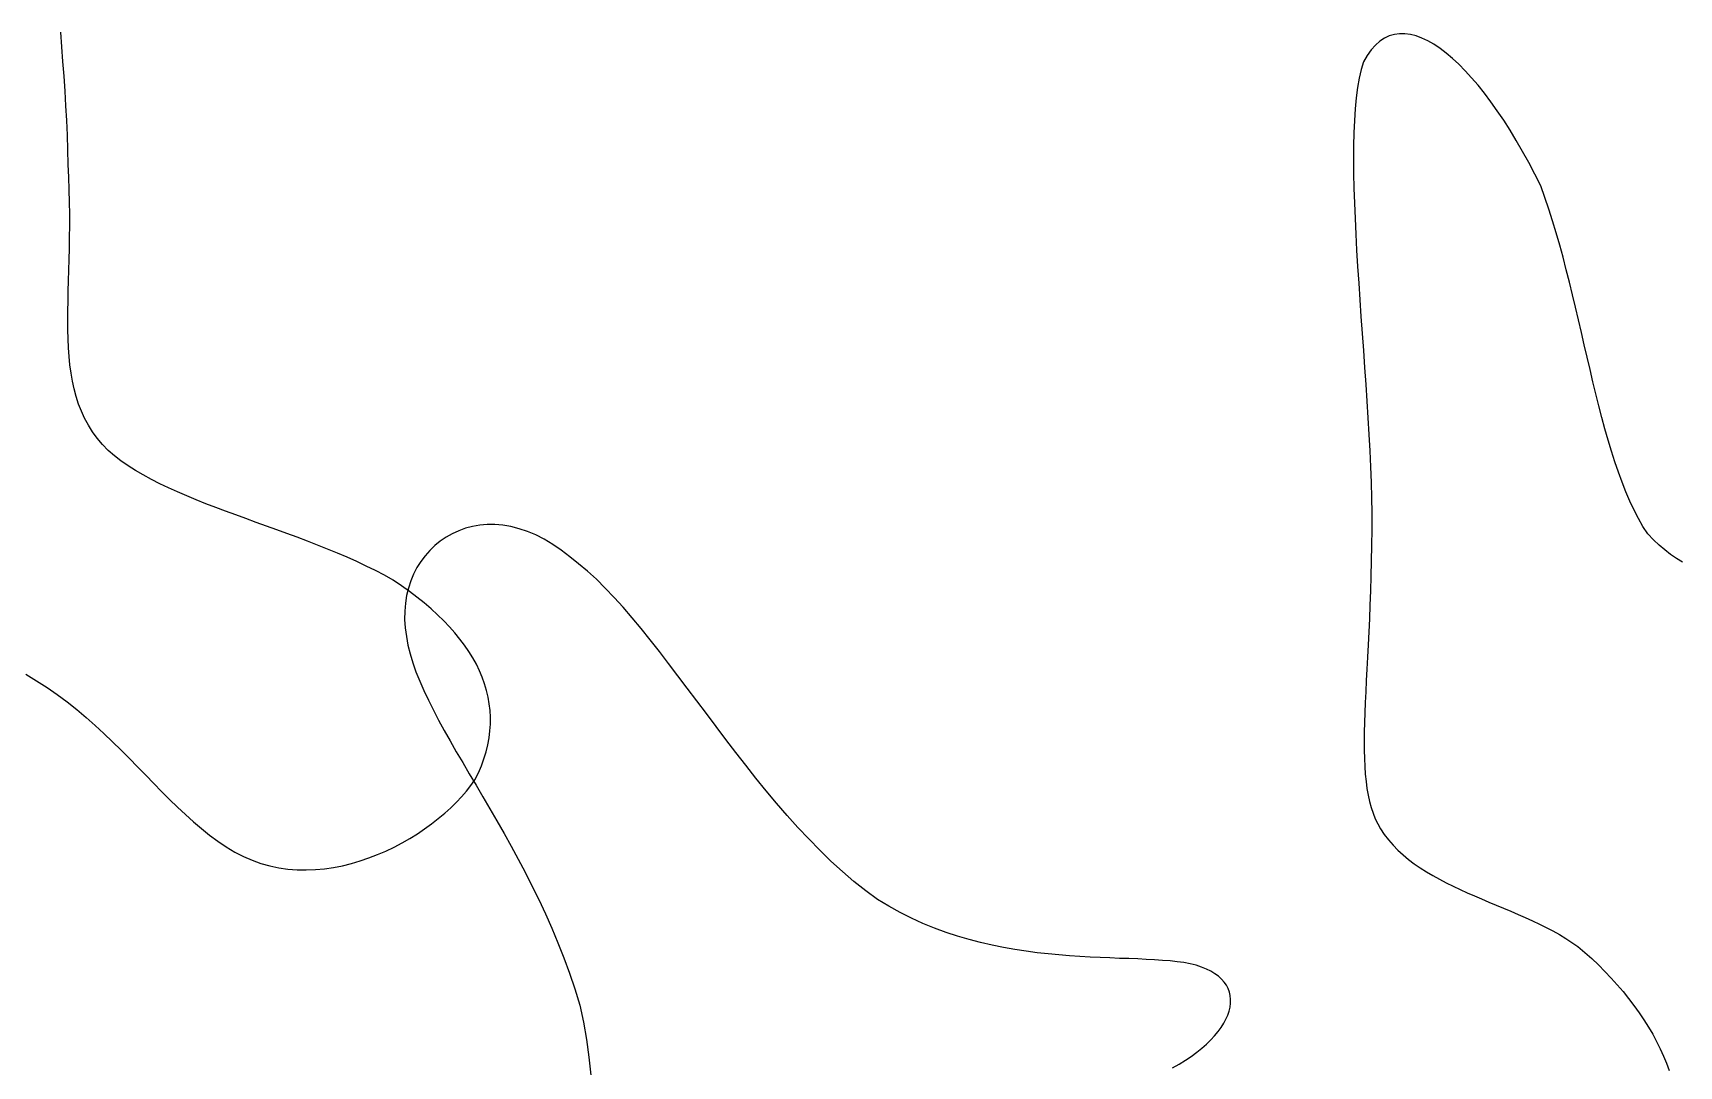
# Model space of a CAD drawing. Header units: metres. Extents: x 507606 to 508087, y 6966978 to 6967359.
# Drawn here: x 507892.382 to 507893.15, y 6967179.828 to 6967180.31 of the extents above; entities that cross this region are included whole.
import ezdxf

# ---------------------------------------------------------------- set-up
doc = ezdxf.new("R2010")
doc.units = ezdxf.units.M
doc.layers.add('mga2020VEG_TREE', color=252, linetype='Continuous')

# ---------------------------------------------------------------- blocks, each defined once
blk = doc.blocks.new('BAC V TREE')
for p, q in [((-10.6716, 10.9706), (-10.6748, 11.0145)), ((-10.6684, 10.9264), (-10.6716, 10.9706)), ((-10.6651, 10.8822), (-10.6684, 10.9264)), ((-10.6621, 10.8378), (-10.6651, 10.8822)), ((-10.6593, 10.7935), (-10.6621, 10.8378)), ((-10.6568, 10.7492), (-10.6593, 10.7935)), ((-10.6549, 10.7051), (-10.6568, 10.7492)), ((-10.6535, 10.6612), (-10.6549, 10.7051)), ((-10.6529, 10.6177), (-10.6535, 10.6612)), ((-10.6507, 10.5792), (-10.6529, 10.6177)), ((-10.6492, 10.5416), (-10.6507, 10.5792)), ((-10.6483, 10.5047), (-10.6492, 10.5416)), ((-10.6479, 10.4687), (-10.6483, 10.5047)), ((-10.6483, 10.3989), (-10.6479, 10.4334)), ((-10.6479, 10.4334), (-10.6479, 10.4687)), ((-10.6489, 10.3651), (-10.6483, 10.3989)), ((-10.6506, 10.2998), (-10.6497, 10.3321)), ((-10.6497, 10.3321), (-10.6489, 10.3651)), ((-10.6515, 10.2683), (-10.6506, 10.2998)), ((-10.6531, 10.2074), (-10.6524, 10.2375)), ((-10.6524, 10.2375), (-10.6515, 10.2683)), ((-10.6536, 10.178), (-10.6531, 10.2074)), ((-10.6538, 10.1494), (-10.6536, 10.178)), ((-10.6536, 10.1213), (-10.6538, 10.1494)), ((-10.653, 10.094), (-10.6536, 10.1213)), ((-10.6518, 10.0674), (-10.653, 10.094)), ((-10.65, 10.0414), (-10.6518, 10.0674)), ((-10.6474, 10.016), (-10.65, 10.0414)), ((-10.6441, 9.9913), (-10.6474, 10.016)), ((-10.6399, 9.9672), (-10.6441, 9.9913)), ((-10.6348, 9.9437), (-10.6399, 9.9672)), ((-10.6287, 9.9208), (-10.6348, 9.9437)), ((-10.6214, 9.8986), (-10.6287, 9.9208)), ((-10.6129, 9.8769), (-10.6214, 9.8986)), ((-10.6032, 9.8558), (-10.6129, 9.8769)), ((-10.5921, 9.8353), (-10.6032, 9.8558)), ((-10.5796, 9.8154), (-10.5921, 9.8353)), ((-10.5656, 9.796), (-10.5796, 9.8154)), ((-10.55, 9.7771), (-10.5656, 9.796)), ((-10.5327, 9.7588), (-10.55, 9.7771)), ((-10.5141, 9.7431), (-10.5327, 9.7588)), ((-10.4942, 9.728), (-10.5141, 9.7431)), ((-10.473, 9.7134), (-10.4942, 9.728)), ((-10.4507, 9.6993), (-10.473, 9.7134)), ((-10.4273, 9.6857), (-10.4507, 9.6993)), ((-10.4029, 9.6724), (-10.4273, 9.6857)), ((-10.3776, 9.6595), (-10.4029, 9.6724)), ((-10.3514, 9.647), (-10.3776, 9.6595)), ((-10.3244, 9.6348), (-10.3514, 9.647)), ((-10.2966, 9.6228), (-10.3244, 9.6348)), ((-10.2683, 9.611), (-10.2966, 9.6228)), ((-10.2393, 9.5995), (-10.2683, 9.611)), ((-10.2099, 9.5881), (-10.2393, 9.5995)), ((-10.18, 9.5768), (-10.2099, 9.5881)), ((-10.1498, 9.5657), (-10.18, 9.5768)), ((-10.1193, 9.5546), (-10.1498, 9.5657)), ((-10.0886, 9.5435), (-10.1193, 9.5546)), ((-10.0578, 9.5323), (-10.0886, 9.5435)), ((-10.0268, 9.5212), (-10.0578, 9.5323)), ((-9.9959, 9.5099), (-10.0268, 9.5212)), ((-9.9651, 9.4986), (-9.9959, 9.5099)), ((-9.9344, 9.487), (-9.9651, 9.4986)), ((-9.904, 9.4753), (-9.9344, 9.487)), ((-9.8739, 9.4633), (-9.904, 9.4753)), ((-9.8441, 9.4511), (-9.8739, 9.4633)), ((-9.8148, 9.4386), (-9.8441, 9.4511)), ((-9.7859, 9.4258), (-9.8148, 9.4386)), ((-9.7577, 9.4125), (-9.7859, 9.4258)), ((-9.7302, 9.3989), (-9.7577, 9.4125)), ((-9.7033, 9.3849), (-9.7302, 9.3989)), ((-9.6773, 9.3703), (-9.7033, 9.3849)), ((-9.6524, 9.3535), (-9.6773, 9.3703)), ((-9.6286, 9.3364), (-9.6524, 9.3535)), ((-9.6058, 9.3192), (-9.6286, 9.3364)), ((-9.5841, 9.3018), (-9.6058, 9.3192)), ((-9.5634, 9.2841), (-9.5841, 9.3018)), ((-9.5439, 9.2663), (-9.5634, 9.2841)), ((-9.5254, 9.2483), (-9.5439, 9.2663)), ((-9.508, 9.2302), (-9.5254, 9.2483)), ((-9.4918, 9.2118), (-9.508, 9.2302)), ((-9.4766, 9.1933), (-9.4918, 9.2118)), ((-9.4626, 9.1746), (-9.4766, 9.1933)), ((-9.4497, 9.1558), (-9.4626, 9.1746)), ((-9.438, 9.1367), (-9.4497, 9.1558)), ((-9.4274, 9.1176), (-9.438, 9.1367)), ((-9.418, 9.0982), (-9.4274, 9.1176)), ((-9.4097, 9.0788), (-9.418, 9.0982)), ((-10.7801, 9.0876), (-10.7475, 9.0684)), ((-10.7475, 9.0684), (-10.7159, 9.0482)), ((-10.7159, 9.0482), (-10.6853, 9.0269)), ((-9.4026, 9.0591), (-9.4097, 9.0788)), ((-9.3967, 9.0394), (-9.4026, 9.0591)), ((-10.6853, 9.0269), (-10.6557, 9.0048)), ((-10.6557, 9.0048), (-10.6269, 8.9819)), ((-9.392, 9.0194), (-9.3967, 9.0394)), ((-9.3885, 8.9994), (-9.392, 9.0194)), ((-9.3862, 8.9792), (-9.3885, 8.9994)), ((-10.6269, 8.9819), (-10.599, 8.9583)), ((-10.599, 8.9583), (-10.5718, 8.9342)), ((-9.3852, 8.9589), (-9.3862, 8.9792)), ((-9.3853, 8.9384), (-9.3852, 8.9589)), ((-10.5718, 8.9342), (-10.5452, 8.9097)), ((-10.5452, 8.9097), (-10.5193, 8.8849)), ((-9.3932, 8.8763), (-9.3893, 8.8971)), ((-9.3893, 8.8971), (-9.3867, 8.9178)), ((-9.3867, 8.9178), (-9.3853, 8.9384)), ((-10.5193, 8.8849), (-10.4939, 8.8599)), ((-10.4939, 8.8599), (-10.4689, 8.8348)), ((-9.4048, 8.8344), (-9.3983, 8.8554)), ((-9.3983, 8.8554), (-9.3932, 8.8763)), ((-10.4689, 8.8348), (-10.4443, 8.8098)), ((-10.4443, 8.8098), (-10.42, 8.7849)), ((-9.4214, 8.792), (-9.4124, 8.8132)), ((-9.4124, 8.8132), (-9.4048, 8.8344)), ((-10.42, 8.7849), (-10.396, 8.7603)), ((-10.396, 8.7603), (-10.3721, 8.736)), ((-9.4571, 8.737), (-9.4437, 8.7538)), ((-9.4437, 8.7538), (-9.4317, 8.7706)), ((-9.4317, 8.7706), (-9.4214, 8.792)), ((-10.3721, 8.736), (-10.3483, 8.7123)), ((-10.3483, 8.7123), (-10.3245, 8.6892)), ((-9.5045, 8.6869), (-9.4875, 8.7035)), ((-9.4875, 8.7035), (-9.4717, 8.7202)), ((-9.4717, 8.7202), (-9.4571, 8.737)), ((-10.3245, 8.6892), (-10.3007, 8.6668)), ((-10.3007, 8.6668), (-10.2768, 8.6453)), ((-9.5617, 8.639), (-9.5416, 8.6546)), ((-9.5416, 8.6546), (-9.5225, 8.6706)), ((-9.5225, 8.6706), (-9.5045, 8.6869)), ((-10.2768, 8.6453), (-10.2526, 8.6247)), ((-10.2526, 8.6247), (-10.2282, 8.6052)), ((-10.2282, 8.6052), (-10.2035, 8.5869)), ((-9.6271, 8.5951), (-9.6045, 8.6092)), ((-9.6045, 8.6092), (-9.5827, 8.6238)), ((-9.5827, 8.6238), (-9.5617, 8.639)), ((-10.2035, 8.5869), (-10.1784, 8.5699)), ((-10.1784, 8.5699), (-10.1528, 8.5543)), ((-10.1528, 8.5543), (-10.1269, 8.5408)), ((-9.7242, 8.5465), (-9.699, 8.5573)), ((-9.699, 8.5573), (-9.6744, 8.5691)), ((-9.6744, 8.5691), (-9.6504, 8.5818)), ((-9.6504, 8.5818), (-9.6271, 8.5951)), ((-10.1269, 8.5408), (-10.1007, 8.5294)), ((-10.1007, 8.5294), (-10.0741, 8.52)), ((-10.0741, 8.52), (-10.0473, 8.5126)), ((-10.0473, 8.5126), (-10.0202, 8.5069)), ((-10.0202, 8.5069), (-9.9929, 8.5031)), ((-9.9929, 8.5031), (-9.9655, 8.501)), ((-9.9655, 8.501), (-9.9381, 8.5005)), ((-9.9381, 8.5005), (-9.9107, 8.5015)), ((-9.9107, 8.5015), (-9.8834, 8.5041)), ((-9.8834, 8.5041), (-9.8562, 8.508)), ((-9.8562, 8.508), (-9.8291, 8.5133)), ((-9.8291, 8.5133), (-9.8024, 8.5199)), ((-9.8024, 8.5199), (-9.7759, 8.5277)), ((-9.7759, 8.5277), (-9.7498, 8.5365)), ((-9.7498, 8.5365), (-9.7242, 8.5465)), ((7.3465, -9.7325), (7.3339, -9.7466)), ((7.3598, -9.7209), (7.3465, -9.7325)), ((7.3737, -9.7117), (7.3598, -9.7209)), ((7.3882, -9.705), (7.3737, -9.7117)), ((7.4033, -9.7005), (7.3882, -9.705)), ((7.419, -9.6983), (7.4033, -9.7005)), ((7.4351, -9.6983), (7.419, -9.6983)), ((7.4517, -9.7005), (7.4351, -9.6983)), ((7.4687, -9.7048), (7.4517, -9.7005)), ((7.4861, -9.7112), (7.4687, -9.7048)), ((7.5039, -9.7196), (7.4861, -9.7112)), ((7.522, -9.7299), (7.5039, -9.7196)), ((7.5404, -9.7422), (7.522, -9.7299)), ((7.3109, -9.7823), (7.3039, -9.8056)), ((7.3221, -9.7632), (7.3109, -9.7823)), ((7.3339, -9.7466), (7.3221, -9.7632)), ((7.559, -9.7563), (7.5404, -9.7422)), ((7.5778, -9.7722), (7.559, -9.7563)), ((7.5968, -9.7899), (7.5778, -9.7722)), ((7.2979, -9.8315), (7.2929, -9.8599)), ((7.3039, -9.8056), (7.2979, -9.8315)), ((7.6159, -9.8092), (7.5968, -9.7899)), ((7.6351, -9.8302), (7.6159, -9.8092)), ((7.6544, -9.8528), (7.6351, -9.8302)), ((7.2929, -9.8599), (7.2888, -9.8906)), ((7.6737, -9.877), (7.6544, -9.8528)), ((7.693, -9.9026), (7.6737, -9.877)), ((7.2856, -9.9236), (7.2832, -9.9587)), ((7.2888, -9.8906), (7.2856, -9.9236)), ((7.7123, -9.9297), (7.693, -9.9026)), ((7.7314, -9.9581), (7.7123, -9.9297)), ((7.2832, -9.9587), (7.2816, -9.9958)), ((7.7505, -9.9879), (7.7314, -9.9581)), ((7.2816, -9.9958), (7.2807, -10.0347)), ((7.7694, -10.019), (7.7505, -9.9879)), ((7.7881, -10.0513), (7.7694, -10.019)), ((7.2807, -10.0347), (7.2805, -10.0754)), ((7.2805, -10.0754), (7.2809, -10.1176)), ((7.8066, -10.0848), (7.7881, -10.0513)), ((7.2809, -10.1176), (7.2818, -10.1613)), ((7.8248, -10.1194), (7.8066, -10.0848)), ((7.8427, -10.1551), (7.8248, -10.1194)), ((7.2818, -10.1613), (7.2833, -10.2062)), ((7.8551, -10.1894), (7.8427, -10.1551)), ((7.2833, -10.2062), (7.2852, -10.2524)), ((7.8669, -10.2243), (7.8551, -10.1894)), ((7.8782, -10.2598), (7.8669, -10.2243)), ((7.2852, -10.2524), (7.2875, -10.2996)), ((7.889, -10.2958), (7.8782, -10.2598)), ((7.2875, -10.2996), (7.2901, -10.3478)), ((7.8995, -10.3323), (7.889, -10.2958)), ((7.2901, -10.3478), (7.2931, -10.3967)), ((7.9096, -10.3692), (7.8995, -10.3323)), ((7.9193, -10.4064), (7.9096, -10.3692)), ((7.2931, -10.3967), (7.2963, -10.4463)), ((7.9288, -10.4438), (7.9193, -10.4064)), ((7.2963, -10.4463), (7.2996, -10.4965)), ((7.938, -10.4814), (7.9288, -10.4438)), ((7.2996, -10.4965), (7.3031, -10.547)), ((7.9471, -10.5191), (7.938, -10.4814)), ((7.9559, -10.5567), (7.9471, -10.5191)), ((7.3031, -10.547), (7.3067, -10.5978)), ((7.9647, -10.5944), (7.9559, -10.5567)), ((7.3067, -10.5978), (7.3103, -10.6487)), ((7.9733, -10.6319), (7.9647, -10.5944)), ((7.3103, -10.6487), (7.3138, -10.6996)), ((7.982, -10.6691), (7.9733, -10.6319)), ((7.9906, -10.7061), (7.982, -10.6691)), ((7.3138, -10.6996), (7.3173, -10.7504)), ((7.9993, -10.7428), (7.9906, -10.7061)), ((7.3173, -10.7504), (7.3206, -10.801)), ((8.0081, -10.779), (7.9993, -10.7428)), ((7.3206, -10.801), (7.3238, -10.8511)), ((8.017, -10.8147), (8.0081, -10.779)), ((8.0261, -10.8498), (8.017, -10.8147)), ((7.3238, -10.8511), (7.3267, -10.9007)), ((8.0354, -10.8842), (8.0261, -10.8498)), ((7.3267, -10.9007), (7.3293, -10.9497)), ((8.0449, -10.918), (8.0354, -10.8842)), ((8.0548, -10.9509), (8.0449, -10.918)), ((7.3293, -10.9497), (7.3315, -10.9978)), ((8.065, -10.983), (8.0548, -10.9509)), ((7.3315, -10.9978), (7.3333, -11.0451)), ((8.0756, -11.0141), (8.065, -10.983)), ((8.0866, -11.0442), (8.0756, -11.0141)), ((7.3333, -11.0451), (7.3347, -11.0913)), ((8.0981, -11.0731), (8.0866, -11.0442)), ((7.3347, -11.0913), (7.3356, -11.1363)), ((8.1101, -11.101), (8.0981, -11.0731)), ((8.1226, -11.1275), (8.1101, -11.101)), ((7.3356, -11.1363), (7.3354, -11.1859)), ((8.1357, -11.1528), (8.1226, -11.1275)), ((8.1495, -11.1766), (8.1357, -11.1528)), ((4.5567, -11.2087), (4.5392, -11.2206)), ((4.5751, -11.1983), (4.5567, -11.2087)), ((4.5946, -11.1894), (4.5751, -11.1983)), ((4.6148, -11.1822), (4.5946, -11.1894)), ((4.636, -11.1767), (4.6148, -11.1822)), ((4.6578, -11.173), (4.636, -11.1767)), ((4.6803, -11.1711), (4.6578, -11.173)), ((4.7034, -11.1712), (4.6803, -11.1711)), ((4.7271, -11.1731), (4.7034, -11.1712)), ((4.7513, -11.1772), (4.7271, -11.1731)), ((4.7758, -11.1833), (4.7513, -11.1772)), ((4.8008, -11.1917), (4.7758, -11.1833)), ((4.8259, -11.2022), (4.8008, -11.1917)), ((4.8514, -11.2151), (4.8259, -11.2022)), ((4.8769, -11.2304), (4.8514, -11.2151)), ((7.3354, -11.1859), (7.3349, -11.2341)), ((8.1639, -11.199), (8.1495, -11.1766)), ((8.1808, -11.2165), (8.1639, -11.199)), ((8.1978, -11.2325), (8.1808, -11.2165)), ((4.4935, -11.2646), (4.4807, -11.2818)), ((4.5075, -11.2486), (4.4935, -11.2646)), ((4.5228, -11.2339), (4.5075, -11.2486)), ((4.5392, -11.2206), (4.5228, -11.2339)), ((4.9025, -11.2481), (4.8769, -11.2304)), ((4.9282, -11.2683), (4.9025, -11.2481)), ((7.3349, -11.2341), (7.334, -11.2809)), ((8.2151, -11.2472), (8.1978, -11.2325)), ((8.2326, -11.2606), (8.2151, -11.2472)), ((8.2503, -11.2729), (8.2326, -11.2606)), ((4.4693, -11.3002), (4.4593, -11.3196)), ((4.4807, -11.2818), (4.4693, -11.3002)), ((4.9547, -11.2884), (4.9282, -11.2683)), ((4.9812, -11.3107), (4.9547, -11.2884)), ((5.0078, -11.3351), (4.9812, -11.3107)), ((7.334, -11.2809), (7.3329, -11.3261)), ((8.2683, -11.2841), (8.2503, -11.2729)), ((4.4437, -11.3616), (4.4382, -11.3839)), ((4.4507, -11.3401), (4.4437, -11.3616)), ((4.4593, -11.3196), (4.4507, -11.3401)), ((5.0344, -11.3614), (5.0078, -11.3351)), ((5.0612, -11.3894), (5.0344, -11.3614)), ((7.3329, -11.3261), (7.3315, -11.37)), ((4.4345, -11.4071), (4.4325, -11.431)), ((4.4382, -11.3839), (4.4345, -11.4071)), ((5.088, -11.4192), (5.0612, -11.3894)), ((7.3299, -11.4125), (7.3282, -11.4536)), ((7.3315, -11.37), (7.3299, -11.4125)), ((4.4325, -11.431), (4.4323, -11.4556)), ((4.4323, -11.4556), (4.4339, -11.4808)), ((5.115, -11.4504), (5.088, -11.4192)), ((5.1422, -11.4831), (5.115, -11.4504)), ((7.3282, -11.4536), (7.3264, -11.4934)), ((4.4339, -11.4808), (4.4375, -11.5065)), ((4.4375, -11.5065), (4.4422, -11.5324)), ((5.1695, -11.5169), (5.1422, -11.4831)), ((7.3264, -11.4934), (7.3245, -11.5318)), ((4.4422, -11.5324), (4.4487, -11.5587)), ((4.4487, -11.5587), (4.4568, -11.5855)), ((5.197, -11.5519), (5.1695, -11.5169)), ((5.2247, -11.5878), (5.197, -11.5519)), ((7.3245, -11.5318), (7.3227, -11.569)), ((4.4568, -11.5855), (4.4664, -11.6129)), ((5.2526, -11.6246), (5.2247, -11.5878)), ((7.3208, -11.6048), (7.3191, -11.6394)), ((7.3227, -11.569), (7.3208, -11.6048)), ((4.4664, -11.6129), (4.4775, -11.6408)), ((4.4775, -11.6408), (4.49, -11.6692)), ((5.2808, -11.662), (5.2526, -11.6246)), ((7.3191, -11.6394), (7.3175, -11.6727)), ((4.49, -11.6692), (4.5036, -11.6982)), ((4.5036, -11.6982), (4.5185, -11.7279)), ((5.3093, -11.7), (5.2808, -11.662)), ((5.338, -11.7384), (5.3093, -11.7)), ((7.316, -11.7048), (7.3148, -11.7357)), ((7.3175, -11.6727), (7.316, -11.7048)), ((4.5185, -11.7279), (4.5344, -11.7581)), ((4.5344, -11.7581), (4.5512, -11.7889)), ((5.3671, -11.7771), (5.338, -11.7384)), ((7.3148, -11.7357), (7.3138, -11.7654)), ((4.5512, -11.7889), (4.569, -11.8204)), ((5.3965, -11.8159), (5.3671, -11.7771)), ((7.3131, -11.794), (7.3128, -11.8214)), ((7.3138, -11.7654), (7.3131, -11.794)), ((4.569, -11.8204), (4.5875, -11.8525)), ((4.5875, -11.8525), (4.6067, -11.8854)), ((5.4262, -11.8547), (5.3965, -11.8159)), ((5.4562, -11.8933), (5.4262, -11.8547)), ((7.3128, -11.8214), (7.3129, -11.8477)), ((7.3129, -11.8477), (7.3135, -11.8729)), ((4.6067, -11.8854), (4.6264, -11.9189)), ((5.4867, -11.9317), (5.4562, -11.8933)), ((7.3135, -11.8729), (7.3145, -11.897)), ((7.3145, -11.897), (7.3161, -11.9201)), ((4.6264, -11.9189), (4.6467, -11.9531)), ((4.6467, -11.9531), (4.6673, -11.9881)), ((5.5175, -11.9696), (5.4867, -11.9317)), ((7.3161, -11.9201), (7.3182, -11.9421)), ((7.3182, -11.9421), (7.321, -11.9631)), ((4.6673, -11.9881), (4.6882, -12.0238)), ((5.5488, -12.007), (5.5175, -11.9696)), ((5.5805, -12.0438), (5.5488, -12.007)), ((7.321, -11.9631), (7.3244, -11.9832)), ((7.3244, -11.9832), (7.3286, -12.0022)), ((7.3286, -12.0022), (7.3335, -12.0203)), ((4.6882, -12.0238), (4.7094, -12.0603)), ((5.6127, -12.0796), (5.5805, -12.0438)), ((7.3335, -12.0203), (7.3393, -12.0375)), ((7.3393, -12.0375), (7.3458, -12.0537)), ((7.3458, -12.0537), (7.3533, -12.0691)), ((4.7094, -12.0603), (4.7306, -12.0976)), ((4.7306, -12.0976), (4.7518, -12.1357)), ((5.6453, -12.1145), (5.6127, -12.0796)), ((7.3533, -12.0691), (7.3618, -12.0836)), ((7.3618, -12.0836), (7.3731, -12.1009)), ((7.3731, -12.1009), (7.3856, -12.1174)), ((4.7518, -12.1357), (4.773, -12.1746)), ((5.6785, -12.1483), (5.6453, -12.1145)), ((5.7121, -12.1809), (5.6785, -12.1483)), ((7.3856, -12.1174), (7.3992, -12.1331)), ((7.3992, -12.1331), (7.4138, -12.1481)), ((7.4138, -12.1481), (7.4293, -12.1623)), ((4.773, -12.1746), (4.794, -12.2143)), ((5.7463, -12.212), (5.7121, -12.1809)), ((7.4293, -12.1623), (7.4456, -12.1759)), ((7.4456, -12.1759), (7.4628, -12.1888)), ((7.4628, -12.1888), (7.4807, -12.2011)), ((7.4807, -12.2011), (7.4993, -12.213)), ((4.794, -12.2143), (4.8146, -12.2549)), ((5.781, -12.2417), (5.7463, -12.212)), ((5.8163, -12.2697), (5.781, -12.2417)), ((7.4993, -12.213), (7.5186, -12.2243)), ((7.5186, -12.2243), (7.5384, -12.2353)), ((7.5384, -12.2353), (7.5586, -12.2458)), ((7.5586, -12.2458), (7.5793, -12.256)), ((4.8146, -12.2549), (4.8349, -12.2963)), ((4.8349, -12.2963), (4.8548, -12.3387)), ((5.8522, -12.2958), (5.8163, -12.2697)), ((5.8858, -12.3163), (5.8522, -12.2958)), ((7.5793, -12.256), (7.6004, -12.2659)), ((7.6004, -12.2659), (7.6218, -12.2756)), ((7.6218, -12.2756), (7.6434, -12.2851)), ((7.6434, -12.2851), (7.6652, -12.2945)), ((7.6652, -12.2945), (7.6871, -12.3037)), ((7.6871, -12.3037), (7.7091, -12.3129)), ((4.8548, -12.3387), (4.874, -12.382)), ((5.9198, -12.335), (5.8858, -12.3163)), ((5.954, -12.3522), (5.9198, -12.335)), ((5.9883, -12.3677), (5.954, -12.3522)), ((7.7091, -12.3129), (7.731, -12.3221)), ((7.731, -12.3221), (7.7529, -12.3314)), ((7.7529, -12.3314), (7.7747, -12.3408)), ((7.7747, -12.3408), (7.7962, -12.3502)), ((7.7962, -12.3502), (7.8175, -12.3599)), ((4.874, -12.382), (4.8926, -12.4262)), ((6.0229, -12.3818), (5.9883, -12.3677)), ((6.0575, -12.3946), (6.0229, -12.3818)), ((6.0921, -12.406), (6.0575, -12.3946)), ((7.8175, -12.3599), (7.8385, -12.3699)), ((7.8385, -12.3699), (7.8591, -12.3801)), ((7.8591, -12.3801), (7.8792, -12.3906)), ((7.8792, -12.3906), (7.8988, -12.4015)), ((7.8988, -12.4015), (7.9178, -12.4129)), ((4.8926, -12.4262), (4.9105, -12.4713)), ((6.1267, -12.4161), (6.0921, -12.406)), ((6.1612, -12.4251), (6.1267, -12.4161)), ((6.1956, -12.4331), (6.1612, -12.4251)), ((6.2298, -12.44), (6.1956, -12.4331)), ((6.2638, -12.446), (6.2298, -12.44)), ((6.2975, -12.4512), (6.2638, -12.446)), ((6.3308, -12.4556), (6.2975, -12.4512)), ((7.9178, -12.4129), (7.9362, -12.4247)), ((7.9362, -12.4247), (7.9539, -12.4371)), ((7.9539, -12.4371), (7.9751, -12.4551)), ((4.9105, -12.4713), (4.9274, -12.5174)), ((6.3637, -12.4593), (6.3308, -12.4556)), ((6.3962, -12.4624), (6.3637, -12.4593)), ((6.4281, -12.4649), (6.3962, -12.4624)), ((6.4595, -12.4671), (6.4281, -12.4649)), ((6.4902, -12.4688), (6.4595, -12.4671)), ((6.5203, -12.4703), (6.4902, -12.4688)), ((6.5496, -12.4715), (6.5203, -12.4703)), ((6.5782, -12.4726), (6.5496, -12.4715)), ((6.6059, -12.4736), (6.5782, -12.4726)), ((6.6327, -12.4746), (6.6059, -12.4736)), ((6.6585, -12.4758), (6.6327, -12.4746)), ((6.6834, -12.4771), (6.6585, -12.4758)), ((6.7072, -12.4787), (6.6834, -12.4771)), ((6.7298, -12.4806), (6.7072, -12.4787)), ((6.7513, -12.4829), (6.7298, -12.4806)), ((6.7716, -12.4856), (6.7513, -12.4829)), ((6.7906, -12.489), (6.7716, -12.4856)), ((6.8082, -12.4935), (6.7906, -12.489)), ((6.8245, -12.4987), (6.8082, -12.4935)), ((6.8393, -12.5047), (6.8245, -12.4987)), ((7.9751, -12.4551), (7.9957, -12.4736)), ((7.9957, -12.4736), (8.0158, -12.4926)), ((8.0158, -12.4926), (8.0353, -12.512)), ((4.9274, -12.5174), (4.9435, -12.5645)), ((6.8528, -12.5114), (6.8393, -12.5047)), ((6.8648, -12.5187), (6.8528, -12.5114)), ((6.8754, -12.5266), (6.8648, -12.5187)), ((6.8847, -12.535), (6.8754, -12.5266)), ((6.8926, -12.544), (6.8847, -12.535)), ((6.8991, -12.5535), (6.8926, -12.544)), ((8.0353, -12.512), (8.0541, -12.5319)), ((8.0541, -12.5319), (8.0723, -12.552)), ((4.9435, -12.5645), (4.9584, -12.6126)), ((6.9042, -12.5635), (6.8991, -12.5535)), ((6.908, -12.5738), (6.9042, -12.5635)), ((6.9105, -12.5846), (6.908, -12.5738)), ((6.9117, -12.5957), (6.9105, -12.5846)), ((6.9115, -12.6071), (6.9117, -12.5957)), ((8.0723, -12.552), (8.0897, -12.5726)), ((8.0897, -12.5726), (8.1065, -12.5934)), ((8.1065, -12.5934), (8.1225, -12.6144)), ((4.9584, -12.6126), (4.9689, -12.6639)), ((6.8978, -12.6551), (6.9032, -12.6428)), ((6.9032, -12.6428), (6.9072, -12.6307)), ((6.9072, -12.6307), (6.91, -12.6188)), ((6.91, -12.6188), (6.9115, -12.6071)), ((8.1225, -12.6144), (8.1378, -12.6357)), ((8.1378, -12.6357), (8.1522, -12.6572)), ((4.9689, -12.6639), (4.9779, -12.7162)), ((6.8638, -12.705), (6.8742, -12.6925)), ((6.8742, -12.6925), (6.8833, -12.68)), ((6.8833, -12.68), (6.8912, -12.6675)), ((6.8912, -12.6675), (6.8978, -12.6551)), ((8.1522, -12.6572), (8.1658, -12.6788)), ((8.1658, -12.6788), (8.1786, -12.7005)), ((4.9779, -12.7162), (4.9854, -12.7693)), ((6.81, -12.7546), (6.8252, -12.7424)), ((6.8252, -12.7424), (6.8393, -12.73)), ((6.8393, -12.73), (6.8522, -12.7176)), ((6.8522, -12.7176), (6.8638, -12.705)), ((8.1786, -12.7005), (8.1904, -12.7222)), ((8.1904, -12.7222), (8.2013, -12.7441)), ((8.2013, -12.7441), (8.2113, -12.7659)), ((4.9854, -12.7693), (4.9915, -12.8233)), ((6.737, -12.8015), (6.757, -12.7902)), ((6.757, -12.7902), (6.7758, -12.7786)), ((6.7758, -12.7786), (6.7935, -12.7667)), ((6.7935, -12.7667), (6.81, -12.7546)), ((8.2113, -12.7659), (8.2203, -12.7876)), ((8.2203, -12.7876), (8.2283, -12.8094))]:
    blk.add_line(p, q)
blk = doc.blocks.new('XE_SURVEY')
at = {"layer": 'mga2020VEG_TREE', "xscale": 0.1554417355589352, "yscale": 0.1554417355589352, "zscale": 0.1554417355589352, "rotation": 0.001583333339407246}
for p in [(507891.86657, 6967181.81744, 5.03929), (507894.05451, 6967178.59864, 4.97958)]:
    blk.add_blockref('BAC V TREE', p, dxfattribs=at)

msp = doc.modelspace()

# ---------------------------------------------------------------- block references
msp.add_blockref('XE_SURVEY', (0, 0))

doc.saveas('drawing.dxf')
